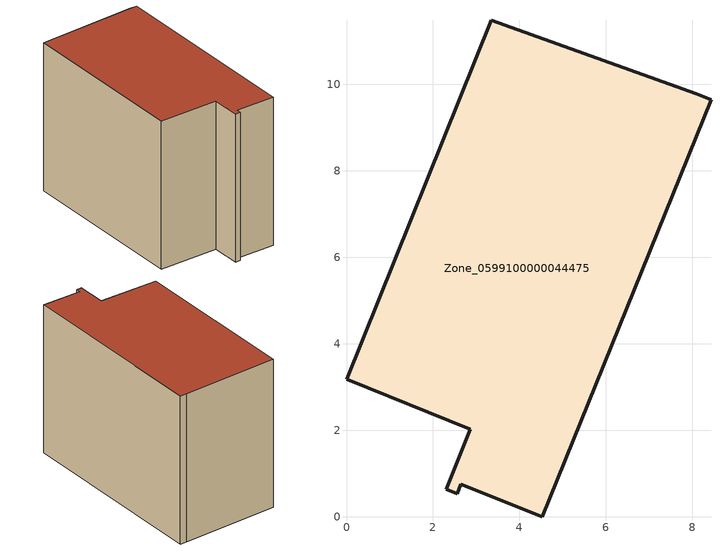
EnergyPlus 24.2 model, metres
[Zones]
Zone_0599100000044475
 floor ground (C_G): 2.56,0.54 2.31,0.64 2.86,2.03 0,3.18 3.35,11.49 8.08,9.79 8.43,9.65 4.53,0 2.64,0.75 z0.36
 wall outside (C_F): 2.31,0.64 2.56,0.54 2.64,0.75 4.53,0 8.43,9.65 8.08,9.79 3.35,11.49 0,3.18 2.86,2.03 2.31,0.64 z0.36:8.07
 roof outside (C_R): 8.43,9.65 8.08,9.79 3.35,11.49 0,3.18 2.86,2.03 2.31,0.64 2.56,0.54 2.64,0.75 4.53,0 z8.07
[BUILDING]
Pand.0599100000044475: North Axis=0; Terrain=City; Loads Convergence Tolerance Value=0.04; Temperature Convergence Tolerance Value=0.4; Solar Distribution=FullExterior; Maximum Number of Warmup Days=25; Minimum Number of Warmup Days=1
[Site:Location]
Rotterdam.The.Hague.AP_ZH_NLD Design_Conditions: Latitude=51.96; Longitude=4.45; Time Zone=1; Elevation=-4.5
[SITE:GROUNDTEMPERATURE:BUILDINGSURFACE]
18, 18, 18, 18, 18, 18, 18, 18, 18, 18, 18, 18
[MATERIAL] Thermal Absorptance=0.9; Solar Absorptance=0.7; Visible Absorptance=0.7
Name | Roughness | Thickness | Conductivity | Density | Specific Heat
G.TI.1975-1991 | MediumSmooth | 0.15 | 0.288461 | 540 | 1210
F.TI.1975-1991 | Rough | 0.3 | 0.230769 | 1920 | 840
R.TI.1975-1991 | MediumRough | 0.2 | 0.153846 | 1500 | 1000
[CONSTRUCTION]
C_G: G.TI.1975-1991
C_F: F.TI.1975-1991
C_R: R.TI.1975-1991
[ZONE]
Zone_0599100000044475: Type=1; Multiplier=1; Ceiling Height=Autocalculate; Volume=Autocalculate; Floor Area=autocalculate; Part of Total Floor Area=Yes
[ZONEINFILTRATION:DESIGNFLOWRATE]
Infil_Zone_0599100000044475: Zone or ZoneList or Space or SpaceList=Zone_0599100000044475; Schedule=AlwaysOn; Design Flow Rate Calculation Method=Flow/Area; Flow Rate per Floor Area=0.003; Constant Term Coefficient=1; Temperature Term Coefficient=0; Velocity Term Coefficient=0; Velocity Squared Term Coefficient=0
[HVACTEMPLATE:ZONE:IDEALLOADSAIRSYSTEM]
Zone_0599100000044475: Maximum Heating Supply Air Temperature=50; Minimum Cooling Supply Air Temperature=13; Maximum Heating Supply Air Humidity Ratio=0.0156; Minimum Cooling Supply Air Humidity Ratio=0.0077; Heating Limit=NoLimit; Cooling Limit=NoLimit; Dehumidification Control Type=ConstantSensibleHeatRatio; Cooling Sensible Heat Ratio=0.7; Dehumidification Setpoint=60; Humidification Control Type=None; Humidification Setpoint=30; Outdoor Air Method=None; Outdoor Air Flow Rate per Person=0.00944; Outdoor Air Flow Rate per Zone Floor Area=0; Outdoor Air Flow Rate per Zone=0; Demand Controlled Ventilation Type=None; Outdoor Air Economizer Type=NoEconomizer; Heat Recovery Type=None; Sensible Heat Recovery Effectiveness=0.7; Latent Heat Recovery Effectiveness=0.65
[ZONECONTROL:THERMOSTAT]
ThermostatControl_Zone_0599100000044475: Zone or ZoneList=Zone_0599100000044475; Control Type Schedule=DualSetpointControlType; Control 1=Thermostat_Zone_0599100000044475; Temperature Difference Between Cutout And Setpoint=0
[THERMOSTATSETPOINT:DUALSETPOINT]
Thermostat_Zone_0599100000044475: Heating Setpoint Temperature Schedule=HeatingSetpoint_Zone_0599100000044475; Cooling Setpoint Temperature Schedule=CoolingSetpoint_Zone_0599100000044475
[SCHEDULE:COMPACT]
HeatingSetpoint_Zone_0599100000044475: Through: 12/31, For: AllDays, Until: 24:00, 21
CoolingSetpoint_Zone_0599100000044475: Through: 12/31, For: AllDays, Until: 24:00, 24
DualSetpointControlType: Through: 12/31, For: AllDays, Until: 24:00, 4
AlwaysOn: Through: 12/31, For: AllDays, Until: 24:00, 1
